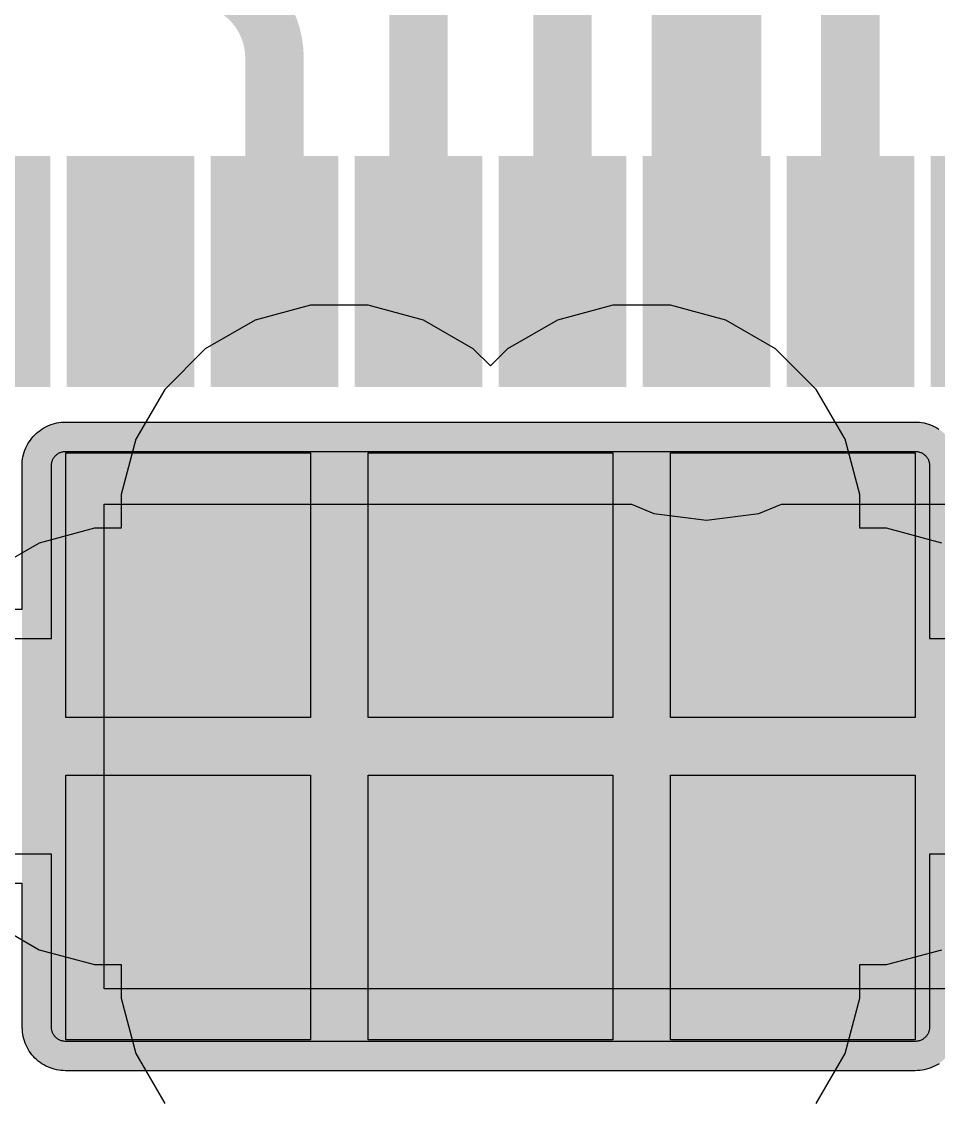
# Model space of a CAD drawing. Header units: inches. Extents: x -9 to 196, y -9 to 68.
# Drawn here: x 43.373 to 46.557, y 10.924 to 14.672 of the extents above; entities that cross this region are included whole.
import ezdxf

# ---------------------------------------------------------------- set-up
doc = ezdxf.new("R2010")
doc.units = ezdxf.units.IN
for name, color, linetype in [('Bottom Layer', 5, 'Continuous'), ('Bottom Solder', 6, 'Continuous'), ('Drill Drawing', 1, 'Continuous'), ('Ground', 16, 'Continuous'), ('Multi-Layer', 9, 'Continuous'), ('Pad Holes', 156, 'Continuous'), ('Power 3V3', 76, 'Continuous'), ('Top Layer', 1, 'Continuous'), ('Top Paste', 8, 'Continuous'), ('Top Solder', 216, 'Continuous')]:
    doc.layers.add(name, color=color, linetype=linetype)

# ---------------------------------------------------------------- blocks, each defined once
blk = doc.blocks.new('20_VQFN__3_5_4_5__5')
at = {"layer": 'Bottom Layer'}
h = blk.add_hatch(color=5, dxfattribs=at)
edge = h.paths.add_edge_path()
edge.add_arc((0, 1.275), 0.25, 0, 360)
h = blk.add_hatch(color=5, dxfattribs=at)
edge = h.paths.add_edge_path()
edge.add_arc((-0.775, 0.525), 0.25, 0, 360)
h = blk.add_hatch(color=5, dxfattribs=at)
edge = h.paths.add_edge_path()
edge.add_arc((0, 0.525), 0.25, 0, 360)
h = blk.add_hatch(color=5, dxfattribs=at)
edge = h.paths.add_edge_path()
edge.add_arc((0.775, 0.525), 0.25, 0, 360)
h = blk.add_hatch(color=5, dxfattribs=at)
edge = h.paths.add_edge_path()
edge.add_arc((-0.775, -0.525), 0.25, 0, 360)
h = blk.add_hatch(color=5, dxfattribs=at)
edge = h.paths.add_edge_path()
edge.add_arc((0, -0.525), 0.25, 0, 360)
h = blk.add_hatch(color=5, dxfattribs=at)
edge = h.paths.add_edge_path()
edge.add_arc((0.775, -0.525), 0.25, 0, 360)
h = blk.add_hatch(color=5, dxfattribs=at)
edge = h.paths.add_edge_path()
edge.add_arc((0, -1.275), 0.25, 0, 360)
at = {"layer": 'Bottom Solder'}
h = blk.add_hatch(color=6, dxfattribs=at)
edge = h.paths.add_edge_path()
edge.add_arc((0, 1.275), 0.3516, 0, 360)
h = blk.add_hatch(color=6, dxfattribs=at)
edge = h.paths.add_edge_path()
edge.add_arc((-0.775, 0.525), 0.3516, 0, 360)
h = blk.add_hatch(color=6, dxfattribs=at)
edge = h.paths.add_edge_path()
edge.add_arc((0, 0.525), 0.3516, 0, 360)
h = blk.add_hatch(color=6, dxfattribs=at)
edge = h.paths.add_edge_path()
edge.add_arc((0.775, 0.525), 0.3516, 0, 360)
h = blk.add_hatch(color=6, dxfattribs=at)
edge = h.paths.add_edge_path()
edge.add_arc((-0.775, -0.525), 0.3516, 0, 360)
h = blk.add_hatch(color=6, dxfattribs=at)
edge = h.paths.add_edge_path()
edge.add_arc((0, -0.525), 0.3516, 0, 360)
h = blk.add_hatch(color=6, dxfattribs=at)
edge = h.paths.add_edge_path()
edge.add_arc((0.775, -0.525), 0.3516, 0, 360)
h = blk.add_hatch(color=6, dxfattribs=at)
edge = h.paths.add_edge_path()
edge.add_arc((0, -1.275), 0.3516, 0, 360)
at = {"layer": 'Ground'}
h = blk.add_hatch(color=16, dxfattribs=at)
edge = h.paths.add_edge_path()
edge.add_arc((0, 1.275), 0.25, 0, 360)
h = blk.add_hatch(color=16, dxfattribs=at)
edge = h.paths.add_edge_path()
edge.add_arc((-0.775, 0.525), 0.25, 0, 360)
h = blk.add_hatch(color=16, dxfattribs=at)
edge = h.paths.add_edge_path()
edge.add_arc((0, 0.525), 0.25, 0, 360)
h = blk.add_hatch(color=16, dxfattribs=at)
edge = h.paths.add_edge_path()
edge.add_arc((0.775, 0.525), 0.25, 0, 360)
h = blk.add_hatch(color=16, dxfattribs=at)
edge = h.paths.add_edge_path()
edge.add_arc((-0.775, -0.525), 0.25, 0, 360)
h = blk.add_hatch(color=16, dxfattribs=at)
edge = h.paths.add_edge_path()
edge.add_arc((0, -0.525), 0.25, 0, 360)
h = blk.add_hatch(color=16, dxfattribs=at)
edge = h.paths.add_edge_path()
edge.add_arc((0.775, -0.525), 0.25, 0, 360)
h = blk.add_hatch(color=16, dxfattribs=at)
edge = h.paths.add_edge_path()
edge.add_arc((0, -1.275), 0.25, 0, 360)
at = {"layer": 'Multi-Layer'}
h = blk.add_hatch(color=9, dxfattribs=at)
edge = h.paths.add_edge_path()
edge.add_arc((0, 1.275), 0.25, 0, 360)
h = blk.add_hatch(color=9, dxfattribs=at)
edge = h.paths.add_edge_path()
edge.add_arc((-0.775, 0.525), 0.25, 0, 360)
h = blk.add_hatch(color=9, dxfattribs=at)
edge = h.paths.add_edge_path()
edge.add_arc((0, 0.525), 0.25, 0, 360)
h = blk.add_hatch(color=9, dxfattribs=at)
edge = h.paths.add_edge_path()
edge.add_arc((0.775, 0.525), 0.25, 0, 360)
h = blk.add_hatch(color=9, dxfattribs=at)
edge = h.paths.add_edge_path()
edge.add_arc((-0.775, -0.525), 0.25, 0, 360)
h = blk.add_hatch(color=9, dxfattribs=at)
edge = h.paths.add_edge_path()
edge.add_arc((0, -0.525), 0.25, 0, 360)
h = blk.add_hatch(color=9, dxfattribs=at)
edge = h.paths.add_edge_path()
edge.add_arc((0.775, -0.525), 0.25, 0, 360)
h = blk.add_hatch(color=9, dxfattribs=at)
edge = h.paths.add_edge_path()
edge.add_arc((0, -1.275), 0.25, 0, 360)
at = {"layer": 'Pad Holes'}
h = blk.add_hatch(color=7, dxfattribs=at)
edge = h.paths.add_edge_path()
edge.add_arc((0, 1.275), 0.15, 0, 360)
h = blk.add_hatch(color=7, dxfattribs=at)
edge = h.paths.add_edge_path()
edge.add_arc((-0.775, 0.525), 0.15, 0, 360)
h = blk.add_hatch(color=7, dxfattribs=at)
edge = h.paths.add_edge_path()
edge.add_arc((0, 0.525), 0.15, 0, 360)
h = blk.add_hatch(color=7, dxfattribs=at)
edge = h.paths.add_edge_path()
edge.add_arc((0.775, 0.525), 0.15, 0, 360)
h = blk.add_hatch(color=7, dxfattribs=at)
edge = h.paths.add_edge_path()
edge.add_arc((-0.775, -0.525), 0.15, 0, 360)
h = blk.add_hatch(color=7, dxfattribs=at)
edge = h.paths.add_edge_path()
edge.add_arc((0, -0.525), 0.15, 0, 360)
h = blk.add_hatch(color=7, dxfattribs=at)
edge = h.paths.add_edge_path()
edge.add_arc((0.775, -0.525), 0.15, 0, 360)
h = blk.add_hatch(color=7, dxfattribs=at)
edge = h.paths.add_edge_path()
edge.add_arc((0, -1.275), 0.15, 0, 360)
at = {"layer": 'Power 3V3'}
h = blk.add_hatch(color=76, dxfattribs=at)
edge = h.paths.add_edge_path()
edge.add_arc((0, 1.275), 0.25, 0, 360)
h = blk.add_hatch(color=76, dxfattribs=at)
edge = h.paths.add_edge_path()
edge.add_arc((-0.775, 0.525), 0.25, 0, 360)
h = blk.add_hatch(color=76, dxfattribs=at)
edge = h.paths.add_edge_path()
edge.add_arc((0, 0.525), 0.25, 0, 360)
h = blk.add_hatch(color=76, dxfattribs=at)
edge = h.paths.add_edge_path()
edge.add_arc((0.775, 0.525), 0.25, 0, 360)
h = blk.add_hatch(color=76, dxfattribs=at)
edge = h.paths.add_edge_path()
edge.add_arc((-0.775, -0.525), 0.25, 0, 360)
h = blk.add_hatch(color=76, dxfattribs=at)
edge = h.paths.add_edge_path()
edge.add_arc((0, -0.525), 0.25, 0, 360)
h = blk.add_hatch(color=76, dxfattribs=at)
edge = h.paths.add_edge_path()
edge.add_arc((0.775, -0.525), 0.25, 0, 360)
h = blk.add_hatch(color=76, dxfattribs=at)
edge = h.paths.add_edge_path()
edge.add_arc((0, -1.275), 0.25, 0, 360)
at = {"layer": 'Top Layer'}
h = blk.add_hatch(color=1, dxfattribs=at)
edge = h.paths.add_edge_path()
edge.add_arc((-0.9738, 1.4738), 0.0512, 90, 180)
edge.add_line((-1.025, 1.4738), (-1.025, -1.4737))
edge.add_arc((-0.9738, -1.4737), 0.0512, 180, 270)
edge.add_line((-0.9738, -1.525), (0.9738, -1.525))
edge.add_arc((0.9738, -1.4737), 0.0512, 270, 360)
edge.add_line((1.025, -1.4737), (1.025, 1.4738))
edge.add_arc((0.9738, 1.4738), 0.0512, 0, 90)
edge.add_line((0.9738, 1.525), (-0.9738, 1.525))
h = blk.add_hatch(color=1, dxfattribs=at)
edge = h.paths.add_edge_path()
edge.add_arc((0, 1.275), 0.25, 0, 360)
for points in [[(-1.95, 1.37), (-1.35, 1.37), (-1.35, 1.13), (-1.95, 1.13)], [(-1.95, 0.87), (-1.35, 0.87), (-1.35, 0.63), (-1.95, 0.63)], [(-1.95, 0.37), (-1.35, 0.37), (-1.35, 0.13), (-1.95, 0.13)], [(-1.95, -0.13), (-1.35, -0.13), (-1.35, -0.37), (-1.95, -0.37)], [(-1.95, -0.63), (-1.35, -0.63), (-1.35, -0.87), (-1.95, -0.87)], [(-1.95, -1.13), (-1.35, -1.13), (-1.35, -1.37), (-1.95, -1.37)]]:
    blk.add_hatch(color=1, dxfattribs=at).paths.add_polyline_path(points)
h = blk.add_hatch(color=1, dxfattribs=at)
edge = h.paths.add_edge_path()
edge.add_arc((-0.775, 0.525), 0.25, 0, 360)
h = blk.add_hatch(color=1, dxfattribs=at)
edge = h.paths.add_edge_path()
edge.add_arc((0, 0.525), 0.25, 0, 360)
h = blk.add_hatch(color=1, dxfattribs=at)
edge = h.paths.add_edge_path()
edge.add_arc((0.775, 0.525), 0.25, 0, 360)
h = blk.add_hatch(color=1, dxfattribs=at)
edge = h.paths.add_edge_path()
edge.add_arc((-0.775, -0.525), 0.25, 0, 360)
h = blk.add_hatch(color=1, dxfattribs=at)
edge = h.paths.add_edge_path()
edge.add_arc((0, -0.525), 0.25, 0, 360)
h = blk.add_hatch(color=1, dxfattribs=at)
edge = h.paths.add_edge_path()
edge.add_arc((0.775, -0.525), 0.25, 0, 360)
h = blk.add_hatch(color=1, dxfattribs=at)
edge = h.paths.add_edge_path()
edge.add_arc((0, -1.275), 0.25, 0, 360)
at = {"layer": 'Top Paste'}
for points in [[(-1.95, 1.37), (-1.35, 1.37), (-1.35, 1.13), (-1.95, 1.13)], [(-1.95, 0.87), (-1.35, 0.87), (-1.35, 0.63), (-1.95, 0.63)], [(-1.95, 0.37), (-1.35, 0.37), (-1.35, 0.13), (-1.95, 0.13)], [(-1.95, -0.13), (-1.35, -0.13), (-1.35, -0.37), (-1.95, -0.37)], [(-1.95, -0.63), (-1.35, -0.63), (-1.35, -0.87), (-1.95, -0.87)], [(-1.95, -1.13), (-1.35, -1.13), (-1.35, -1.37), (-1.95, -1.37)]]:
    blk.add_hatch(color=8, dxfattribs=at).paths.add_polyline_path(points)
at = {"layer": 'Top Solder'}
for points in [[(-2.0516, 1.9716), (-1.2484, 1.9716), (-1.2484, 1.5284), (-2.0516, 1.5284)], [(-2.0516, 1.4716), (-1.2484, 1.4716), (-1.2484, 1.0284), (-2.0516, 1.0284)], [(-2.0516, 0.9716), (-1.2484, 0.9716), (-1.2484, 0.5284), (-2.0516, 0.5284)], [(-2.0516, 0.4716), (-1.2484, 0.4716), (-1.2484, 0.0284), (-2.0516, 0.0284)], [(-2.0516, -0.0284), (-1.2484, -0.0284), (-1.2484, -0.4716), (-2.0516, -0.4716)], [(-2.0516, -0.5284), (-1.2484, -0.5284), (-1.2484, -0.9716), (-2.0516, -0.9716)], [(-2.0516, -1.0284), (-1.2484, -1.0284), (-1.2484, -1.4716), (-2.0516, -1.4716)], [(-2.0516, -1.5284), (-1.2484, -1.5284), (-1.2484, -1.9716), (-2.0516, -1.9716)]]:
    blk.add_hatch(color=216, dxfattribs=at).paths.add_polyline_path(points)
h = blk.add_hatch(color=216, dxfattribs=at)
edge = h.paths.add_edge_path()
edge.add_arc((-0.9738, 1.4738), 0.1528, 90, 180)
edge.add_line((-1.1266, 1.4738), (-1.1266, -1.4737))
edge.add_arc((-0.9738, -1.4737), 0.1528, 180, 270)
edge.add_line((-0.9738, -1.6266), (0.9738, -1.6266))
edge.add_arc((0.9738, -1.4737), 0.1528, 270, 360)
edge.add_line((1.1266, -1.4737), (1.1266, 1.4738))
edge.add_arc((0.9738, 1.4738), 0.1528, 0, 90)
edge.add_line((0.9738, 1.6266), (-0.9738, 1.6266))
h = blk.add_hatch(color=216, dxfattribs=at)
edge = h.paths.add_edge_path()
edge.add_arc((0, 1.275), 0.3516, 0, 360)
h = blk.add_hatch(color=216, dxfattribs=at)
edge = h.paths.add_edge_path()
edge.add_arc((-0.775, 0.525), 0.3516, 0, 360)
h = blk.add_hatch(color=216, dxfattribs=at)
edge = h.paths.add_edge_path()
edge.add_arc((0, 0.525), 0.3516, 0, 360)
h = blk.add_hatch(color=216, dxfattribs=at)
edge = h.paths.add_edge_path()
edge.add_arc((0.775, 0.525), 0.3516, 0, 360)
h = blk.add_hatch(color=216, dxfattribs=at)
edge = h.paths.add_edge_path()
edge.add_arc((-0.775, -0.525), 0.3516, 0, 360)
h = blk.add_hatch(color=216, dxfattribs=at)
edge = h.paths.add_edge_path()
edge.add_arc((0, -0.525), 0.3516, 0, 360)
h = blk.add_hatch(color=216, dxfattribs=at)
edge = h.paths.add_edge_path()
edge.add_arc((0.775, -0.525), 0.3516, 0, 360)
h = blk.add_hatch(color=216, dxfattribs=at)
edge = h.paths.add_edge_path()
edge.add_arc((0, -1.275), 0.3516, 0, 360)
at = {"layer": 'Top Layer'}
for p, q in [((-0.375, 1.525), (-0.375, 2.4)), ((0.375, 2.4), (0.375, 1.525)), ((-1.0196, 1.4977), (-1.0183, 1.5)), ((-1.0183, 1.5), (-1.0169, 1.5022)), ((-1.0169, 1.5022), (-1.0154, 1.5044)), ((-1.0154, 1.5044), (-1.0139, 1.5065)), ((-1.0139, 1.5065), (-1.0122, 1.5085)), ((-1.0122, 1.5085), (-1.0104, 1.5104)), ((-1.0104, 1.5104), (-1.0085, 1.5122)), ((-1.0085, 1.5122), (-1.0065, 1.5139)), ((-1.0065, 1.5139), (-1.0044, 1.5155)), ((-1.0044, 1.5155), (-1.0022, 1.5169)), ((-1.0022, 1.5169), (-1, 1.5183)), ((-1, 1.5183), (-0.9977, 1.5196)), ((-0.9977, 1.5196), (-0.9953, 1.5207)), ((-0.9953, 1.5207), (-0.9929, 1.5217)), ((-0.9929, 1.5217), (-0.9905, 1.5226)), ((-0.9905, 1.5226), (-0.9879, 1.5233)), ((-0.9879, 1.5233), (-0.9854, 1.5239)), ((-0.9854, 1.5239), (-0.9828, 1.5244)), ((-0.9828, 1.5244), (-0.9802, 1.5247)), ((-0.9802, 1.5247), (-0.9776, 1.5249)), ((-0.9776, 1.5249), (-0.975, 1.525)), ((-0.975, 1.525), (-0.375, 1.525)), ((0.375, 1.525), (0.975, 1.525)), ((0.975, 1.525), (0.9776, 1.5249)), ((0.9776, 1.5249), (0.9802, 1.5247)), ((0.9802, 1.5247), (0.9828, 1.5244)), ((0.9828, 1.5244), (0.9854, 1.5239)), ((0.9854, 1.5239), (0.9879, 1.5233)), ((0.9879, 1.5233), (0.9905, 1.5226)), ((0.9905, 1.5226), (0.9929, 1.5217)), ((0.9929, 1.5217), (0.9953, 1.5207)), ((0.9953, 1.5207), (0.9977, 1.5196)), ((0.9977, 1.5196), (1, 1.5183)), ((1, 1.5183), (1.0022, 1.5169)), ((1.0022, 1.5169), (1.0044, 1.5155)), ((1.0044, 1.5155), (1.0065, 1.5139)), ((1.0065, 1.5139), (1.0085, 1.5122)), ((1.0085, 1.5122), (1.0104, 1.5104)), ((1.0104, 1.5104), (1.0122, 1.5085)), ((1.0122, 1.5085), (1.0139, 1.5065)), ((1.0139, 1.5065), (1.0154, 1.5044)), ((1.0154, 1.5044), (1.0169, 1.5022)), ((1.0169, 1.5022), (1.0183, 1.5)), ((1.0183, 1.5), (1.0196, 1.4977)), ((-1.025, 1.475), (-1.0249, 1.4776)), ((-1.025, -1.475), (-1.025, 1.475)), ((-1.0249, 1.4776), (-1.0247, 1.4802)), ((-1.0247, 1.4802), (-1.0244, 1.4828)), ((-1.0244, 1.4828), (-1.0239, 1.4854)), ((-1.0239, 1.4854), (-1.0233, 1.4879)), ((-1.0233, 1.4879), (-1.0226, 1.4905)), ((-1.0226, 1.4905), (-1.0217, 1.4929)), ((-1.0217, 1.4929), (-1.0207, 1.4953)), ((-1.0207, 1.4953), (-1.0196, 1.4977)), ((1.0196, 1.4977), (1.0207, 1.4953)), ((1.0207, 1.4953), (1.0217, 1.4929)), ((1.0217, 1.4929), (1.0226, 1.4905)), ((1.0226, 1.4905), (1.0233, 1.4879)), ((1.0233, 1.4879), (1.0239, 1.4854)), ((1.0239, 1.4854), (1.0244, 1.4828)), ((1.0244, 1.4828), (1.0247, 1.4802)), ((1.0247, 1.4802), (1.0249, 1.4776)), ((1.0249, 1.4776), (1.025, 1.475)), ((1.025, 1.475), (1.025, -1.475)), ((-1.0249, -1.4776), (-1.025, -1.475)), ((-1.0247, -1.4802), (-1.0249, -1.4776)), ((-1.0244, -1.4828), (-1.0247, -1.4802)), ((-1.0239, -1.4854), (-1.0244, -1.4828)), ((-1.0233, -1.4879), (-1.0239, -1.4854)), ((-1.0226, -1.4905), (-1.0233, -1.4879)), ((-1.0217, -1.4929), (-1.0226, -1.4905)), ((-1.0207, -1.4953), (-1.0217, -1.4929)), ((-1.0196, -1.4977), (-1.0207, -1.4953)), ((-1.0183, -1.5), (-1.0196, -1.4977)), ((1.0196, -1.4977), (1.0183, -1.5)), ((1.0207, -1.4953), (1.0196, -1.4977)), ((1.0217, -1.4929), (1.0207, -1.4953)), ((1.0226, -1.4905), (1.0217, -1.4929)), ((1.0233, -1.4879), (1.0226, -1.4905)), ((1.0239, -1.4854), (1.0233, -1.4879)), ((1.0244, -1.4828), (1.0239, -1.4854)), ((1.0247, -1.4802), (1.0244, -1.4828)), ((1.0249, -1.4776), (1.0247, -1.4802)), ((1.025, -1.475), (1.0249, -1.4776)), ((-1.0169, -1.5022), (-1.0183, -1.5)), ((-1.0154, -1.5044), (-1.0169, -1.5022)), ((-1.0139, -1.5065), (-1.0154, -1.5044)), ((-1.0122, -1.5085), (-1.0139, -1.5065)), ((-1.0104, -1.5104), (-1.0122, -1.5085)), ((-1.0085, -1.5122), (-1.0104, -1.5104)), ((-1.0065, -1.5139), (-1.0085, -1.5122)), ((-1.0044, -1.5154), (-1.0065, -1.5139)), ((-1.0022, -1.5169), (-1.0044, -1.5154)), ((-1, -1.5183), (-1.0022, -1.5169)), ((-0.9977, -1.5195), (-1, -1.5183)), ((-0.9953, -1.5207), (-0.9977, -1.5195)), ((-0.9929, -1.5217), (-0.9953, -1.5207)), ((-0.9905, -1.5225), (-0.9929, -1.5217)), ((-0.9879, -1.5233), (-0.9905, -1.5225)), ((-0.9854, -1.5239), (-0.9879, -1.5233)), ((-0.9828, -1.5244), (-0.9854, -1.5239)), ((-0.9802, -1.5247), (-0.9828, -1.5244)), ((-0.9776, -1.5249), (-0.9802, -1.5247)), ((-0.975, -1.525), (-0.9776, -1.5249)), ((-0.375, -1.525), (-0.975, -1.525)), ((-0.375, -2.4), (-0.375, -1.525)), ((0.975, -1.525), (0.375, -1.525)), ((0.375, -1.525), (0.375, -2.4)), ((0.9776, -1.5249), (0.975, -1.525)), ((0.9802, -1.5247), (0.9776, -1.5249)), ((0.9828, -1.5244), (0.9802, -1.5247)), ((0.9854, -1.5239), (0.9828, -1.5244)), ((0.9879, -1.5233), (0.9854, -1.5239)), ((0.9905, -1.5225), (0.9879, -1.5233)), ((0.9929, -1.5217), (0.9905, -1.5225)), ((0.9953, -1.5207), (0.9929, -1.5217)), ((0.9977, -1.5195), (0.9953, -1.5207)), ((1, -1.5183), (0.9977, -1.5195)), ((1.0022, -1.5169), (1, -1.5183)), ((1.0044, -1.5154), (1.0022, -1.5169)), ((1.0065, -1.5139), (1.0044, -1.5154)), ((1.0085, -1.5122), (1.0065, -1.5139)), ((1.0104, -1.5104), (1.0085, -1.5122)), ((1.0122, -1.5085), (1.0104, -1.5104)), ((1.0139, -1.5065), (1.0122, -1.5085)), ((1.0154, -1.5044), (1.0139, -1.5065)), ((1.0169, -1.5022), (1.0154, -1.5044)), ((1.0183, -1.5), (1.0169, -1.5022))]:
    blk.add_line(p, q, dxfattribs=at)
at = {"layer": 'Top Paste'}
for p, q in [((-1.02, 0.625), (-1.02, 1.475)), ((-1.02, 1.475), (-0.1, 1.475)), ((-0.1, 1.475), (-0.1, 0.625)), ((0.1, 0.625), (0.1, 1.475)), ((0.1, 1.475), (1.02, 1.475)), ((1.02, 1.475), (1.02, 0.625)), ((-0.1, 0.625), (-1.02, 0.625)), ((1.02, 0.625), (0.1, 0.625)), ((-1.02, -0.425), (-1.02, 0.425)), ((-1.02, 0.425), (-0.1, 0.425)), ((-0.1, 0.425), (-0.1, -0.425)), ((0.1, -0.425), (0.1, 0.425)), ((0.1, 0.425), (1.02, 0.425)), ((1.02, 0.425), (1.02, -0.425)), ((-0.1, -0.425), (-1.02, -0.425)), ((1.02, -0.425), (0.1, -0.425)), ((-1.02, -1.475), (-1.02, -0.625)), ((-1.02, -0.625), (-0.1, -0.625)), ((-0.1, -0.625), (-0.1, -1.475)), ((0.1, -1.475), (0.1, -0.625)), ((0.1, -0.625), (1.02, -0.625)), ((1.02, -0.625), (1.02, -1.475)), ((-0.1, -1.475), (-1.02, -1.475)), ((1.02, -1.475), (0.1, -1.475))]:
    blk.add_line(p, q, dxfattribs=at)
at = {"layer": 'Top Solder'}
for p, q in [((-1.1139, 1.5358), (-1.1104, 1.543)), ((-1.1104, 1.543), (-1.1066, 1.55)), ((-1.1066, 1.55), (-1.1025, 1.5568)), ((1.1025, 1.5578), (1.1066, 1.551)), ((1.1066, 1.551), (1.1104, 1.544)), ((1.1104, 1.544), (1.1139, 1.5368)), ((-1.1251, 1.4978), (-1.1237, 1.5056)), ((-1.1237, 1.5056), (-1.1218, 1.5133)), ((-1.1218, 1.5133), (-1.1196, 1.521)), ((-1.1196, 1.521), (-1.1169, 1.5285)), ((-1.1169, 1.5285), (-1.1139, 1.5358)), ((1.1139, 1.5368), (1.1169, 1.5295)), ((1.1169, 1.5295), (1.1196, 1.522)), ((1.1196, 1.522), (1.1218, 1.5143)), ((1.1218, 1.5143), (1.1237, 1.5066)), ((1.1237, 1.5066), (1.1251, 1.4988)), ((-1.127, 1.474), (-1.1268, 1.482)), ((-1.127, -1.475), (-1.127, 1.474)), ((-1.1268, 1.482), (-1.1262, 1.4899)), ((-1.1262, 1.4899), (-1.1251, 1.4978)), ((1.1251, 1.4988), (1.1262, 1.4909)), ((1.1262, 1.4909), (1.1268, 1.483)), ((1.1268, 1.483), (1.127, 1.475)), ((1.127, 1.475), (1.127, -1.476)), ((-1.1268, -1.483), (-1.127, -1.475)), ((-1.1262, -1.4909), (-1.1268, -1.483)), ((-1.1251, -1.4988), (-1.1262, -1.4909)), ((-1.1237, -1.5066), (-1.1251, -1.4988)), ((1.1252, -1.4995), (1.1237, -1.5072)), ((1.1262, -1.4917), (1.1252, -1.4995)), ((1.1268, -1.4838), (1.1262, -1.4917)), ((1.127, -1.476), (1.1268, -1.4838)), ((-1.1218, -1.5143), (-1.1237, -1.5066)), ((-1.1196, -1.522), (-1.1218, -1.5143)), ((-1.1169, -1.5295), (-1.1196, -1.522)), ((-1.1139, -1.5368), (-1.1169, -1.5295)), ((-1.1104, -1.544), (-1.1139, -1.5368)), ((1.117, -1.5298), (1.114, -1.537)), ((1.1197, -1.5223), (1.117, -1.5298)), ((1.1219, -1.5148), (1.1197, -1.5223)), ((1.1237, -1.5072), (1.1219, -1.5148)), ((-1.1066, -1.551), (-1.1104, -1.544)), ((-1.1025, -1.5578), (-1.1066, -1.551)), ((-1.098, -1.5643), (-1.1025, -1.5578)), ((-1.0931, -1.5707), (-1.098, -1.5643)), ((-1.088, -1.5767), (-1.0931, -1.5707)), ((1.0936, -1.5704), (1.0885, -1.5764)), ((1.0984, -1.5642), (1.0936, -1.5704)), ((1.1028, -1.5577), (1.0984, -1.5642)), ((1.1069, -1.551), (1.1028, -1.5577)), ((1.1107, -1.5441), (1.1069, -1.551)), ((1.114, -1.537), (1.1107, -1.5441)), ((-1.0825, -1.5825), (-1.088, -1.5767)), ((-1.0767, -1.588), (-1.0825, -1.5825)), ((-1.0707, -1.5931), (-1.0767, -1.588)), ((-1.0643, -1.598), (-1.0707, -1.5931)), ((-1.0578, -1.6025), (-1.0643, -1.598)), ((-1.051, -1.6066), (-1.0578, -1.6025)), ((-1.044, -1.6104), (-1.051, -1.6066)), ((-1.0368, -1.6139), (-1.044, -1.6104)), ((1.0451, -1.6096), (1.038, -1.613)), ((1.052, -1.6059), (1.0451, -1.6096)), ((1.0587, -1.6018), (1.052, -1.6059)), ((1.0652, -1.5973), (1.0587, -1.6018)), ((1.0714, -1.5926), (1.0652, -1.5973)), ((1.0774, -1.5875), (1.0714, -1.5926)), ((1.0831, -1.5821), (1.0774, -1.5875)), ((1.0885, -1.5764), (1.0831, -1.5821)), ((-1.0295, -1.6169), (-1.0368, -1.6139)), ((-1.022, -1.6196), (-1.0295, -1.6169)), ((-1.0143, -1.6218), (-1.022, -1.6196)), ((-1.0066, -1.6237), (-1.0143, -1.6218)), ((-0.9988, -1.6251), (-1.0066, -1.6237)), ((-0.9909, -1.6262), (-0.9988, -1.6251)), ((-0.983, -1.6268), (-0.9909, -1.6262)), ((-0.975, -1.627), (-0.983, -1.6268)), ((-0.477, -1.627), (-0.975, -1.627)), ((-0.477, -2.403), (-0.477, -1.627)), ((0.4771, -1.6267), (0.477, -1.6267)), ((0.477, -1.6267), (0.477, -1.6268)), ((0.477, -1.6268), (0.477, -1.6268)), ((0.477, -1.6268), (0.477, -1.6269)), ((0.477, -1.6269), (0.477, -1.6269)), ((0.477, -1.6269), (0.477, -1.627)), ((0.477, -1.627), (0.477, -2.401)), ((0.4772, -1.6265), (0.4771, -1.6265)), ((0.4771, -1.6265), (0.4771, -1.6265)), ((0.4771, -1.6265), (0.4771, -1.6266)), ((0.4771, -1.6266), (0.4771, -1.6266)), ((0.4771, -1.6266), (0.4771, -1.6267)), ((0.4773, -1.6263), (0.4772, -1.6264)), ((0.4772, -1.6264), (0.4772, -1.6264)), ((0.4772, -1.6264), (0.4772, -1.6265)), ((0.4774, -1.6262), (0.4773, -1.6263)), ((0.4773, -1.6263), (0.4773, -1.6263)), ((0.4773, -1.6263), (0.4773, -1.6263)), ((0.4775, -1.6262), (0.4774, -1.6262)), ((0.4774, -1.6262), (0.4774, -1.6262)), ((0.4776, -1.6261), (0.4775, -1.6261)), ((0.4775, -1.6261), (0.4775, -1.6261)), ((0.4775, -1.6261), (0.4775, -1.6262)), ((0.4777, -1.626), (0.4776, -1.6261)), ((0.4776, -1.6261), (0.4776, -1.6261)), ((0.4778, -1.626), (0.4777, -1.626)), ((0.4777, -1.626), (0.4777, -1.626)), ((0.4779, -1.626), (0.4778, -1.626)), ((0.4778, -1.626), (0.4778, -1.626)), ((0.478, -1.626), (0.4779, -1.626)), ((0.4779, -1.626), (0.4779, -1.626)), ((0.977, -1.626), (0.478, -1.626)), ((0.9848, -1.6258), (0.977, -1.626)), ((0.9927, -1.6252), (0.9848, -1.6258)), ((1.0005, -1.6241), (0.9927, -1.6252)), ((1.0082, -1.6227), (1.0005, -1.6241)), ((1.0158, -1.6209), (1.0082, -1.6227)), ((1.0234, -1.6187), (1.0158, -1.6209)), ((1.0308, -1.616), (1.0234, -1.6187)), ((1.038, -1.613), (1.0308, -1.616))]:
    blk.add_line(p, q, dxfattribs=at)

msp = doc.modelspace()

# ---------------------------------------------------------------- linework, layer by layer
at = {"layer": 'Drill Drawing'}
for points in [[(44.222, 13.1828, 0.0508, 0.0508, 0), (44.73, 13.1828, 0.0508, 0.0508, 0)], [(44.222, 12.6748, 0.0508, 0.0508, 0), (44.222, 13.1828, 0.0508, 0.0508, 0)], [(44.73, 12.6748, 0.0508, 0.0508, 0), (44.73, 13.1828, 0.0508, 0.0508, 0)], [(45.272, 13.1828, 0.0508, 0.0508, 0), (45.78, 13.1828, 0.0508, 0.0508, 0)], [(45.272, 12.6748, 0.0508, 0.0508, 0), (45.272, 13.1828, 0.0508, 0.0508, 0)], [(45.78, 12.6748, 0.0508, 0.0508, 0), (45.78, 13.1828, 0.0508, 0.0508, 0)], [(44.222, 12.6748, 0.0508, 0.0508, 0), (44.73, 12.6748, 0.0508, 0.0508, 0)], [(45.272, 12.6748, 0.0508, 0.0508, 0), (45.78, 12.6748, 0.0508, 0.0508, 0)], [(43.472, 12.4078, 0.0508, 0.0508, 0), (43.98, 12.4078, 0.0508, 0.0508, 0)], [(43.472, 11.8998, 0.0508, 0.0508, 0), (43.472, 12.4078, 0.0508, 0.0508, 0)], [(43.98, 11.8998, 0.0508, 0.0508, 0), (43.98, 12.4078, 0.0508, 0.0508, 0)], [(44.222, 12.4078, 0.0508, 0.0508, 0), (44.73, 12.4078, 0.0508, 0.0508, 0)], [(44.222, 11.8998, 0.0508, 0.0508, 0), (44.222, 12.4078, 0.0508, 0.0508, 0)], [(44.73, 11.8998, 0.0508, 0.0508, 0), (44.73, 12.4078, 0.0508, 0.0508, 0)], [(45.272, 12.4078, 0.0508, 0.0508, 0), (45.78, 12.4078, 0.0508, 0.0508, 0)], [(45.272, 11.8998, 0.0508, 0.0508, 0), (45.272, 12.4078, 0.0508, 0.0508, 0)], [(45.78, 11.8998, 0.0508, 0.0508, 0), (45.78, 12.4078, 0.0508, 0.0508, 0)], [(46.022, 12.4078, 0.0508, 0.0508, 0), (46.53, 12.4078, 0.0508, 0.0508, 0)], [(46.022, 11.8998, 0.0508, 0.0508, 0), (46.022, 12.4078, 0.0508, 0.0508, 0)], [(46.53, 11.8998, 0.0508, 0.0508, 0), (46.53, 12.4078, 0.0508, 0.0508, 0)], [(43.472, 11.8998, 0.0508, 0.0508, 0), (43.98, 11.8998, 0.0508, 0.0508, 0)], [(44.222, 11.8998, 0.0508, 0.0508, 0), (44.73, 11.8998, 0.0508, 0.0508, 0)], [(45.272, 11.8998, 0.0508, 0.0508, 0), (45.78, 11.8998, 0.0508, 0.0508, 0)], [(46.022, 11.8998, 0.0508, 0.0508, 0), (46.53, 11.8998, 0.0508, 0.0508, 0)], [(44.222, 11.6328, 0.0508, 0.0508, 0), (44.73, 11.6328, 0.0508, 0.0508, 0)], [(44.222, 11.1248, 0.0508, 0.0508, 0), (44.222, 11.6328, 0.0508, 0.0508, 0)], [(44.73, 11.1248, 0.0508, 0.0508, 0), (44.73, 11.6328, 0.0508, 0.0508, 0)], [(45.272, 11.6328, 0.0508, 0.0508, 0), (45.78, 11.6328, 0.0508, 0.0508, 0)], [(45.272, 11.1248, 0.0508, 0.0508, 0), (45.272, 11.6328, 0.0508, 0.0508, 0)], [(45.78, 11.1248, 0.0508, 0.0508, 0), (45.78, 11.6328, 0.0508, 0.0508, 0)], [(44.222, 11.1248, 0.0508, 0.0508, 0), (44.73, 11.1248, 0.0508, 0.0508, 0)], [(45.272, 11.1248, 0.0508, 0.0508, 0), (45.78, 11.1248, 0.0508, 0.0508, 0)]]:
    msp.add_lwpolyline(points, format="xyseb", dxfattribs=at)
for points in [[(44.2093, 13.1828, 0.0254, 0.0254, 1), (44.2347, 13.1828, 0.0254, 0.0254, 1)], [(44.2093, 13.1828, 0.0254, 0.0254, 1), (44.2347, 13.1828, 0.0254, 0.0254, 1)], [(44.7173, 13.1828, 0.0254, 0.0254, 1), (44.7427, 13.1828, 0.0254, 0.0254, 1)], [(44.7173, 13.1828, 0.0254, 0.0254, 1), (44.7427, 13.1828, 0.0254, 0.0254, 1)], [(45.2593, 13.1828, 0.0254, 0.0254, 1), (45.2847, 13.1828, 0.0254, 0.0254, 1)], [(45.2593, 13.1828, 0.0254, 0.0254, 1), (45.2847, 13.1828, 0.0254, 0.0254, 1)], [(45.7673, 13.1828, 0.0254, 0.0254, 1), (45.7927, 13.1828, 0.0254, 0.0254, 1)], [(45.7673, 13.1828, 0.0254, 0.0254, 1), (45.7927, 13.1828, 0.0254, 0.0254, 1)], [(44.2093, 12.6748, 0.0254, 0.0254, 1), (44.2347, 12.6748, 0.0254, 0.0254, 1)], [(44.2093, 12.6748, 0.0254, 0.0254, 1), (44.2347, 12.6748, 0.0254, 0.0254, 1)], [(44.7173, 12.6748, 0.0254, 0.0254, 1), (44.7427, 12.6748, 0.0254, 0.0254, 1)], [(44.7173, 12.6748, 0.0254, 0.0254, 1), (44.7427, 12.6748, 0.0254, 0.0254, 1)], [(45.2593, 12.6748, 0.0254, 0.0254, 1), (45.2847, 12.6748, 0.0254, 0.0254, 1)], [(45.2593, 12.6748, 0.0254, 0.0254, 1), (45.2847, 12.6748, 0.0254, 0.0254, 1)], [(45.7673, 12.6748, 0.0254, 0.0254, 1), (45.7927, 12.6748, 0.0254, 0.0254, 1)], [(45.7673, 12.6748, 0.0254, 0.0254, 1), (45.7927, 12.6748, 0.0254, 0.0254, 1)], [(43.4593, 12.4078, 0.0254, 0.0254, 1), (43.4847, 12.4078, 0.0254, 0.0254, 1)], [(43.4593, 12.4078, 0.0254, 0.0254, 1), (43.4847, 12.4078, 0.0254, 0.0254, 1)], [(43.9673, 12.4078, 0.0254, 0.0254, 1), (43.9927, 12.4078, 0.0254, 0.0254, 1)], [(43.9673, 12.4078, 0.0254, 0.0254, 1), (43.9927, 12.4078, 0.0254, 0.0254, 1)], [(44.2093, 12.4078, 0.0254, 0.0254, 1), (44.2347, 12.4078, 0.0254, 0.0254, 1)], [(44.2093, 12.4078, 0.0254, 0.0254, 1), (44.2347, 12.4078, 0.0254, 0.0254, 1)], [(44.7173, 12.4078, 0.0254, 0.0254, 1), (44.7427, 12.4078, 0.0254, 0.0254, 1)], [(44.7173, 12.4078, 0.0254, 0.0254, 1), (44.7427, 12.4078, 0.0254, 0.0254, 1)], [(45.2593, 12.4078, 0.0254, 0.0254, 1), (45.2847, 12.4078, 0.0254, 0.0254, 1)], [(45.2593, 12.4078, 0.0254, 0.0254, 1), (45.2847, 12.4078, 0.0254, 0.0254, 1)], [(45.7673, 12.4078, 0.0254, 0.0254, 1), (45.7927, 12.4078, 0.0254, 0.0254, 1)], [(45.7673, 12.4078, 0.0254, 0.0254, 1), (45.7927, 12.4078, 0.0254, 0.0254, 1)], [(46.0093, 12.4078, 0.0254, 0.0254, 1), (46.0347, 12.4078, 0.0254, 0.0254, 1)], [(46.0093, 12.4078, 0.0254, 0.0254, 1), (46.0347, 12.4078, 0.0254, 0.0254, 1)], [(46.5173, 12.4078, 0.0254, 0.0254, 1), (46.5427, 12.4078, 0.0254, 0.0254, 1)], [(46.5173, 12.4078, 0.0254, 0.0254, 1), (46.5427, 12.4078, 0.0254, 0.0254, 1)], [(43.4593, 11.8998, 0.0254, 0.0254, 1), (43.4847, 11.8998, 0.0254, 0.0254, 1)], [(43.4593, 11.8998, 0.0254, 0.0254, 1), (43.4847, 11.8998, 0.0254, 0.0254, 1)], [(43.9673, 11.8998, 0.0254, 0.0254, 1), (43.9927, 11.8998, 0.0254, 0.0254, 1)], [(43.9673, 11.8998, 0.0254, 0.0254, 1), (43.9927, 11.8998, 0.0254, 0.0254, 1)], [(44.2093, 11.8998, 0.0254, 0.0254, 1), (44.2347, 11.8998, 0.0254, 0.0254, 1)], [(44.2093, 11.8998, 0.0254, 0.0254, 1), (44.2347, 11.8998, 0.0254, 0.0254, 1)], [(44.7173, 11.8998, 0.0254, 0.0254, 1), (44.7427, 11.8998, 0.0254, 0.0254, 1)], [(44.7173, 11.8998, 0.0254, 0.0254, 1), (44.7427, 11.8998, 0.0254, 0.0254, 1)], [(45.2593, 11.8998, 0.0254, 0.0254, 1), (45.2847, 11.8998, 0.0254, 0.0254, 1)], [(45.2593, 11.8998, 0.0254, 0.0254, 1), (45.2847, 11.8998, 0.0254, 0.0254, 1)], [(45.7673, 11.8998, 0.0254, 0.0254, 1), (45.7927, 11.8998, 0.0254, 0.0254, 1)], [(45.7673, 11.8998, 0.0254, 0.0254, 1), (45.7927, 11.8998, 0.0254, 0.0254, 1)], [(46.0093, 11.8998, 0.0254, 0.0254, 1), (46.0347, 11.8998, 0.0254, 0.0254, 1)], [(46.0093, 11.8998, 0.0254, 0.0254, 1), (46.0347, 11.8998, 0.0254, 0.0254, 1)], [(46.5173, 11.8998, 0.0254, 0.0254, 1), (46.5427, 11.8998, 0.0254, 0.0254, 1)], [(46.5173, 11.8998, 0.0254, 0.0254, 1), (46.5427, 11.8998, 0.0254, 0.0254, 1)], [(44.2093, 11.6328, 0.0254, 0.0254, 1), (44.2347, 11.6328, 0.0254, 0.0254, 1)], [(44.2093, 11.6328, 0.0254, 0.0254, 1), (44.2347, 11.6328, 0.0254, 0.0254, 1)], [(44.7173, 11.6328, 0.0254, 0.0254, 1), (44.7427, 11.6328, 0.0254, 0.0254, 1)], [(44.7173, 11.6328, 0.0254, 0.0254, 1), (44.7427, 11.6328, 0.0254, 0.0254, 1)], [(45.2593, 11.6328, 0.0254, 0.0254, 1), (45.2847, 11.6328, 0.0254, 0.0254, 1)], [(45.2593, 11.6328, 0.0254, 0.0254, 1), (45.2847, 11.6328, 0.0254, 0.0254, 1)], [(45.7673, 11.6328, 0.0254, 0.0254, 1), (45.7927, 11.6328, 0.0254, 0.0254, 1)], [(45.7673, 11.6328, 0.0254, 0.0254, 1), (45.7927, 11.6328, 0.0254, 0.0254, 1)], [(44.2093, 11.1248, 0.0254, 0.0254, 1), (44.2347, 11.1248, 0.0254, 0.0254, 1)], [(44.2093, 11.1248, 0.0254, 0.0254, 1), (44.2347, 11.1248, 0.0254, 0.0254, 1)], [(44.7173, 11.1248, 0.0254, 0.0254, 1), (44.7427, 11.1248, 0.0254, 0.0254, 1)], [(44.7173, 11.1248, 0.0254, 0.0254, 1), (44.7427, 11.1248, 0.0254, 0.0254, 1)], [(45.2593, 11.1248, 0.0254, 0.0254, 1), (45.2847, 11.1248, 0.0254, 0.0254, 1)], [(45.2593, 11.1248, 0.0254, 0.0254, 1), (45.2847, 11.1248, 0.0254, 0.0254, 1)], [(45.7673, 11.1248, 0.0254, 0.0254, 1), (45.7927, 11.1248, 0.0254, 0.0254, 1)], [(45.7673, 11.1248, 0.0254, 0.0254, 1), (45.7927, 11.1248, 0.0254, 0.0254, 1)]]:
    msp.add_lwpolyline(points, format="xyseb", close=True, dxfattribs=at)
at = {"layer": 'Power 3V3'}
for p, q in [((44.3762, 13.6868), (44.1834, 13.6351)), ((44.5758, 13.6868), (44.3762, 13.6868)), ((44.7686, 13.6351), (44.5758, 13.6868)), ((45.4262, 13.6868), (45.2334, 13.6351)), ((45.6258, 13.6868), (45.4262, 13.6868)), ((45.8186, 13.6351), (45.6258, 13.6868)), ((44.1834, 13.6351), (44.0106, 13.5353)), ((44.9414, 13.5353), (44.7686, 13.6351)), ((45.2334, 13.6351), (45.0606, 13.5353)), ((45.9914, 13.5353), (45.8186, 13.6351)), ((44.0106, 13.5353), (43.8695, 13.3942)), ((45.001, 13.4757), (44.9414, 13.5353)), ((45.0606, 13.5353), (45.001, 13.4757)), ((46.1326, 13.3942), (45.9914, 13.5353)), ((43.8695, 13.3942), (43.7697, 13.2213)), ((46.2324, 13.2213), (46.1326, 13.3942)), ((43.7697, 13.2213), (43.718, 13.0286)), ((46.284, 13.0286), (46.2324, 13.2213)), ((43.718, 13.0286), (43.718, 12.9118)), ((46.284, 12.9118), (46.284, 13.0286)), ((43.6262, 12.9118), (43.4334, 12.8601)), ((43.718, 12.9118), (43.6262, 12.9118)), ((46.3758, 12.9118), (46.284, 12.9118)), ((46.5686, 12.8601), (46.3758, 12.9118)), ((43.4334, 12.8601), (43.2606, 12.7603)), ((43.2606, 11.5472), (43.4334, 11.4474)), ((43.4334, 11.4474), (43.6262, 11.3958)), ((46.3758, 11.3958), (46.5686, 11.4474)), ((43.6262, 11.3958), (43.718, 11.3958)), ((43.718, 11.3958), (43.718, 11.279)), ((46.284, 11.279), (46.284, 11.3958)), ((46.284, 11.3958), (46.3758, 11.3958)), ((43.718, 11.279), (43.7697, 11.0862)), ((46.2324, 11.0862), (46.284, 11.279)), ((43.7697, 11.0862), (43.8695, 10.9133)), ((46.1326, 10.9133), (46.2324, 11.0862))]:
    msp.add_line(p, q, dxfattribs=at)
at = {"layer": 'Top Layer'}
for p, q in [((43.659, 12.2758), (43.659, 12.9958)), ((43.659, 12.9958), (45.4906, 12.9958)), ((45.4906, 12.9958), (45.5687, 12.9634)), ((45.9334, 12.9634), (46.0114, 12.9958)), ((46.0114, 12.9958), (46.581, 12.9958)), ((45.5687, 12.9634), (45.751, 12.9394)), ((45.751, 12.9394), (45.9334, 12.9634)), ((43.659, 12.0318), (43.659, 12.2758)), ((43.659, 12.2758), (43.659, 12.2758)), ((43.659, 11.3118), (43.659, 12.0318)), ((43.659, 12.0318), (43.659, 12.0318)), ((46.581, 11.3118), (43.659, 11.3118))]:
    msp.add_line(p, q, dxfattribs=at)
for points in [[(45.751, 13.8038, 0.381, 0.381, 0), (45.751, 16.0773, 0.381, 0.381, 0)], [(45.251, 13.8038, 0.2032, 0.2032, 0), (45.251, 15.158, 0.2032, 0.2032, 0)], [(46.251, 13.7998, 0.2032, 0.2032, 0), (46.251, 15.1681, 0.2032, 0.2032, 0)], [(44.751, 13.8038, 0.2032, 0.2032, 0), (44.751, 14.9863, 0.2032, 0.2032, 0)], [(43.9622, 14.834, 0.2032, 0.2032, -0.414214), (44.251, 14.5452, 0.2032, 0.2032, 0)], [(44.251, 13.8038, 0.2032, 0.2032, 0), (44.251, 14.5452, 0.2032, 0.2032, 0)], [(45.751, 13.644, 0.381, 0.381, 0), (45.751, 13.8038, 0.381, 0.381, 0)]]:
    msp.add_lwpolyline(points, format="xyseb", dxfattribs=at)
for points in [[(44.2002, 14.5452, 0.1016, 0.1016, 1), (44.3018, 14.5452, 0.1016, 0.1016, 1)], [(44.2002, 14.5452, 0.1016, 0.1016, 1), (44.3018, 14.5452, 0.1016, 0.1016, 1)], [(45.6558, 13.8038, 0.1905, 0.1905, 1), (45.8463, 13.8038, 0.1905, 0.1905, 1)], [(45.6558, 13.8038, 0.1905, 0.1905, 1), (45.8463, 13.8038, 0.1905, 0.1905, 1)], [(44.2002, 13.8038, 0.1016, 0.1016, 1), (44.3018, 13.8038, 0.1016, 0.1016, 1)], [(44.7002, 13.8038, 0.1016, 0.1016, 1), (44.8018, 13.8038, 0.1016, 0.1016, 1)], [(45.2002, 13.8038, 0.1016, 0.1016, 1), (45.3018, 13.8038, 0.1016, 0.1016, 1)], [(46.2002, 13.7998, 0.1016, 0.1016, 1), (46.3018, 13.7998, 0.1016, 0.1016, 1)], [(45.6558, 13.644, 0.1905, 0.1905, 1), (45.8463, 13.644, 0.1905, 0.1905, 1)]]:
    msp.add_lwpolyline(points, format="xyseb", close=True, dxfattribs=at)

# ---------------------------------------------------------------- block references
at = {"rotation": 270}
msp.add_blockref('20_VQFN__3_5_4_5__5', (45.001, 12.1538), dxfattribs=at)

doc.saveas('drawing.dxf')
